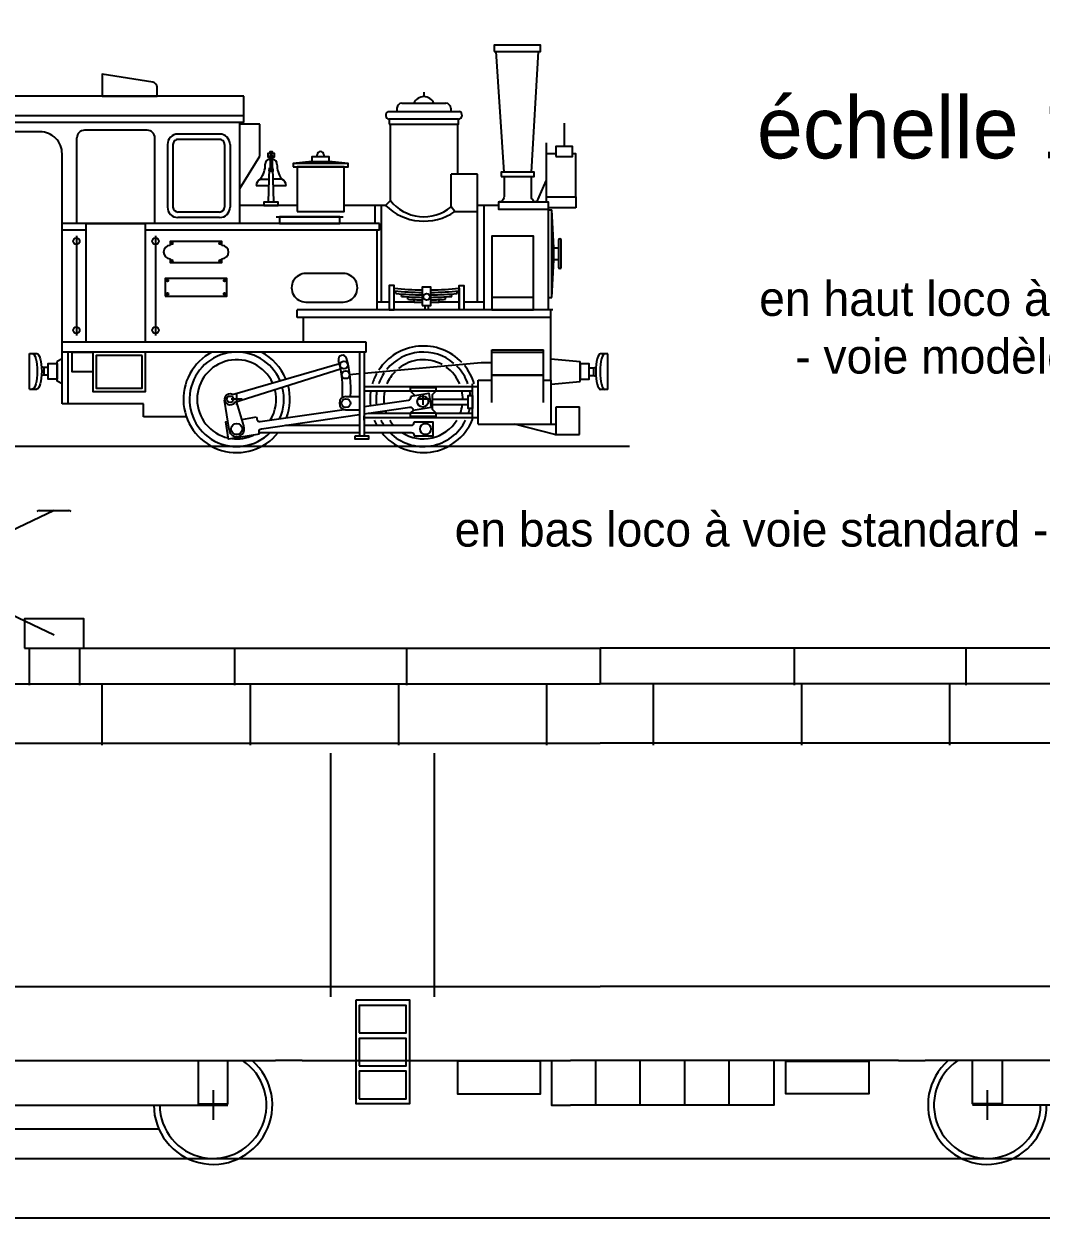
# Model space of a CAD drawing. Extents: x -9190 to 21925, y -3698 to 11555.
# Drawn here: x 19556.3 to 19968.1, y 4460 to 4943.2 of the extents above; entities that cross this region are included whole.
import ezdxf

# ---------------------------------------------------------------- set-up
doc = ezdxf.new("R2010")
doc.units = 0
doc.layers.get('0').update_dxf_attribs({"linetype": 'CONTINUOUS'})

msp = doc.modelspace()

# ---------------------------------------------------------------- linework, layer by layer
for p, q in [((19750.65, 4883.2), (19747.54, 4932.02)), ((19761.76, 4883.2), (19764.56, 4932.02)), ((19718.21, 4915.58), (19718.21, 4913.8)), ((19645.32, 4913.98), (19540.43, 4913.98)), ((19645.32, 4903.33), (19645.32, 4913.98)), ((19709.32, 4911.13), (19727.09, 4911.13)), ((19645.32, 4906), (19540.43, 4905.98)), ((19703.76, 4907.8), (19732.65, 4907.8)), ((19707.32, 4909.13), (19707.32, 4907.8)), ((19707.32, 4909.13), (19707.32, 4909.13)), ((19729.09, 4909.13), (19729.09, 4907.8)), ((19645.32, 4903.33), (19540.43, 4903.32)), ((19606.21, 4900.22), (19580.87, 4900.21)), ((19643.76, 4862.44), (19643.76, 4903.33)), ((19651.76, 4902.66), (19643.76, 4902.65)), ((19651.76, 4889.77), (19651.76, 4902.66)), ((19774.97, 4903.08), (19774.97, 4893.63)), ((19562.87, 4899.55), (19544.31, 4899.54)), ((19577.76, 4862.43), (19577.76, 4897.1)), ((19609.32, 4862.43), (19609.32, 4897.1)), ((19635.54, 4898.67), (19618.65, 4898.66)), ((19635.54, 4896.44), (19618.65, 4896.44)), ((19571.76, 4789.54), (19571.76, 4890.66)), ((19614.43, 4894.44), (19614.43, 4869.11)), ((19616.65, 4894.44), (19616.65, 4869.11)), ((19637.54, 4894.44), (19637.54, 4869.11)), ((19639.76, 4894.44), (19639.76, 4869.11)), ((19767.76, 4895.13), (19767.76, 4871.13)), ((19643.76, 4876.65), (19651.76, 4889.77)), ((19655.92, 4889.96), (19655.92, 4884.93)), ((19656.81, 4889.96), (19656.81, 4884.93)), ((19672.92, 4887.6), (19665.32, 4886.69)), ((19675.04, 4889.38), (19675.04, 4890.27)), ((19677.71, 4890.27), (19677.71, 4889.38)), ((19687.54, 4886.69), (19679.93, 4887.6)), ((19655.26, 4871.13), (19655.7, 4884.93)), ((19655.7, 4884.93), (19657.03, 4884.93)), ((19657.48, 4871.13), (19657.03, 4884.93)), ((19729.21, 4869.16), (19729.21, 4882.42)), ((19739.98, 4882.42), (19729.21, 4882.42)), ((19739.98, 4867.3), (19739.98, 4882.42)), ((19650.33, 4877.81), (19655.47, 4877.81)), ((19652.09, 4880.46), (19655.56, 4880.46)), ((19660.65, 4880.46), (19657.18, 4880.46)), ((19657.26, 4877.81), (19662.4, 4877.81)), ((19763.98, 4871.13), (19767.76, 4879.78)), ((19702.65, 4869.8), (19704.65, 4871.8)), ((19748.43, 4871.13), (19748.43, 4868.27)), ((19779.76, 4873.27), (19779.76, 4868.83)), ((19635.54, 4867.11), (19618.65, 4867.11)), ((19666.87, 4869.8), (19643.76, 4869.8)), ((19702.65, 4869.8), (19685.98, 4869.8)), ((19698.44, 4862.45), (19698.44, 4869.8)), ((19701.11, 4830.69), (19701.11, 4869.8)), ((19730.75, 4867.3), (19729.21, 4869.16)), ((19730.75, 4867.3), (19739.98, 4867.3)), ((19739.98, 4830.69), (19739.98, 4869.8)), ((19748.43, 4869.8), (19739.98, 4869.8)), ((19742.65, 4827.57), (19742.65, 4869.8)), ((19768.65, 4830.69), (19768.65, 4869.8)), ((19779.76, 4868.83), (19768.65, 4868.83)), ((19768.65, 4868.02), (19769.98, 4868.02)), ((19769.98, 4832.47), (19769.98, 4868.02)), ((19770.87, 4852.68), (19769.98, 4868.02)), ((19700.21, 4862.45), (19571.76, 4862.43)), ((19581.54, 4814.43), (19581.54, 4862.43)), ((19581.54, 4862.43), (19605.54, 4862.43)), ((19605.54, 4814.44), (19605.54, 4862.43)), ((19635.54, 4864.89), (19618.65, 4864.88)), ((19658.43, 4865.11), (19685.54, 4865.11)), ((19700.21, 4859.79), (19700.21, 4862.45)), ((19581.54, 4859.77), (19571.76, 4859.77)), ((19577.54, 4857.54), (19577.54, 4817.1)), ((19700.21, 4859.79), (19605.54, 4859.77)), ((19609.54, 4857.54), (19609.54, 4817.1)), ((19699.32, 4827.56), (19699.32, 4859.79)), ((19769.98, 4832.47), (19770.87, 4847.8)), ((19685.54, 4842.23), (19670.43, 4842.23)), ((19706.91, 4834.16), (19707.01, 4835.16)), ((19709.15, 4832.96), (19709.23, 4833.96)), ((19711.7, 4831.79), (19711.75, 4832.79)), ((19726.94, 4831.79), (19726.88, 4832.79)), ((19729.48, 4832.96), (19729.4, 4833.96)), ((19731.72, 4834.16), (19731.63, 4835.16)), ((19732.43, 4836.24), (19732.43, 4827.57)), ((19762.65, 4832.47), (19745.76, 4832.47)), ((19768.65, 4832.47), (19769.98, 4832.47)), ((19770.43, 4827.58), (19666.87, 4827.56)), ((19666.87, 4824.45), (19666.87, 4827.56)), ((19670.43, 4830.69), (19685.54, 4830.68)), ((19685.54, 4830.68), (19685.54, 4830.68)), ((19704.21, 4830.69), (19699.32, 4830.69)), ((19714.25, 4830.69), (19706.21, 4830.69)), ((19714.25, 4830.67), (19714.29, 4831.67)), ((19718.65, 4829.35), (19718.65, 4827.57)), ((19719.98, 4829.35), (19719.99, 4827.57)), ((19724.39, 4830.67), (19724.35, 4831.67)), ((19732.43, 4830.69), (19724.38, 4830.69)), ((19742.65, 4830.69), (19734.43, 4830.69)), ((19768.65, 4827.58), (19768.65, 4830.69)), ((19769.54, 4799.11), (19769.54, 4827.58)), ((19769.54, 4824.47), (19666.87, 4824.45)), ((19669.54, 4814.45), (19669.54, 4824.45)), ((19694.87, 4814.45), (19571.76, 4814.43)), ((19694.87, 4810.45), (19694.87, 4814.45)), ((19558.6, 4795.43), (19558.6, 4809.87)), ((19558.6, 4809.87), (19561.49, 4809.87)), ((19694.87, 4810.45), (19571.76, 4810.43)), ((19574.21, 4789.54), (19574.21, 4810.43)), ((19692.21, 4810.45), (19692.21, 4776.53)), ((19693.98, 4810.45), (19693.98, 4776.53)), ((19745.71, 4789.99), (19745.71, 4811.33)), ((19745.71, 4811.33), (19766.6, 4811.33)), ((19745.71, 4810.44), (19766.6, 4810.44)), ((19766.6, 4789.99), (19766.6, 4811.33)), ((19792.65, 4809.78), (19789.76, 4809.78)), ((19792.65, 4795.33), (19792.65, 4809.78)), ((19564.38, 4804.21), (19563.43, 4804.46)), ((19564.38, 4804.21), (19564.38, 4801.1)), ((19566.16, 4804.21), (19564.38, 4804.21)), ((19571.76, 4807.68), (19569.71, 4806.65)), ((19569.71, 4798.65), (19569.71, 4806.65)), ((19640.74, 4793.33), (19684, 4805.78)), ((19641.68, 4790.21), (19684.47, 4803.65)), ((19693.98, 4801.93), (19741.37, 4806.23)), ((19741.37, 4806.23), (19745.71, 4806.23)), ((19769.54, 4807.67), (19781.54, 4806.56)), ((19781.54, 4798.56), (19781.54, 4806.56)), ((19785.09, 4804.11), (19786.87, 4804.11)), ((19786.87, 4804.11), (19787.83, 4804.36)), ((19786.87, 4804.11), (19786.87, 4801)), ((19564.38, 4801.1), (19563.43, 4800.84)), ((19566.16, 4801.1), (19564.38, 4801.1)), ((19571.76, 4797.54), (19569.71, 4798.65)), ((19688.1, 4801.39), (19692.21, 4801.76)), ((19740.16, 4781.33), (19740.16, 4799.11)), ((19740.16, 4799.11), (19745.71, 4799.11)), ((19766.6, 4801.11), (19745.71, 4801.11)), ((19745.71, 4801.11), (19766.6, 4801.11)), ((19766.6, 4799.11), (19769.71, 4799.11)), ((19769.71, 4781.33), (19769.71, 4799.11)), ((19769.71, 4797.45), (19781.54, 4798.56)), ((19785.09, 4801), (19786.87, 4801)), ((19786.87, 4801), (19787.83, 4800.75)), ((19558.6, 4795.43), (19561.49, 4795.43)), ((19693.98, 4796.53), (19740.16, 4796.53)), ((19693.98, 4794.76), (19712.83, 4794.76)), ((19723.09, 4794.76), (19737.94, 4794.76)), ((19737.94, 4782.89), (19737.94, 4797.56)), ((19792.65, 4795.33), (19789.76, 4795.33)), ((19604.65, 4789.55), (19571.76, 4789.54)), ((19604.65, 4784.22), (19604.65, 4789.55)), ((19639.33, 4779.11), (19637.56, 4791.01)), ((19644.65, 4791.33), (19640.21, 4791.33)), ((19642.43, 4789.11), (19642.43, 4793.56)), ((19645.3, 4780.53), (19642.43, 4790.06)), ((19686.68, 4792.43), (19692.21, 4792.43)), ((19720.21, 4791.33), (19715.76, 4791.33)), ((19717.98, 4789.11), (19717.98, 4793.56)), ((19622.08, 4784.22), (19604.65, 4784.22)), ((19650.51, 4784.18), (19650.61, 4783.56)), ((19686.68, 4787.1), (19692.21, 4787.1)), ((19693.98, 4782.89), (19693.98, 4784.67)), ((19695.62, 4785.69), (19712.83, 4785.69)), ((19723.09, 4785.69), (19737.94, 4785.69)), ((19771.71, 4777.11), (19771.71, 4788.22)), ((19771.71, 4788.22), (19781.27, 4788.22)), ((19781.27, 4777.11), (19781.27, 4788.22)), ((19693.98, 4783.91), (19740.16, 4783.91)), ((19740.16, 4781.33), (19771.27, 4781.33)), ((19771.27, 4777.11), (19754.94, 4781.33)), ((19651.61, 4777.22), (19651.52, 4777.8)), ((19771.27, 4777.11), (19781.27, 4777.11)), ((19568.49, 4746.34), (19515.43, 4721.11)), ((19562.49, 4746.34), (19574.49, 4746.34)), ((19568.49, 4695.87), (19515.43, 4721.11)), ((19556.54, 4690.56), (19789.58, 4690.56)), ((19558.46, 4690.27), (19558.46, 4675.69)), ((19578.74, 4690.27), (19578.74, 4675.69)), ((19641.57, 4690.27), (19641.57, 4675.69)), ((19711.11, 4690.27), (19711.11, 4675.69)), ((20022.61, 4690.56), (19789.58, 4690.56)), ((19789.58, 4690.27), (19789.58, 4676.16)), ((19868.05, 4690.27), (19868.05, 4675.69)), ((19937.58, 4690.27), (19937.58, 4675.69)), ((19481.23, 4676.16), (19789.58, 4676.16)), ((19588.01, 4651.38), (19588.01, 4676.11)), ((19648.01, 4651.38), (19648.01, 4676.11)), ((19708.01, 4651.38), (19708.01, 4676.11)), ((19768.01, 4651.38), (19768.01, 4676.11)), ((20097.93, 4676.16), (19789.58, 4676.16)), ((19811.15, 4651.38), (19811.15, 4676.11)), ((19871.15, 4651.38), (19871.15, 4676.11)), ((19931.15, 4651.38), (19931.15, 4676.11)), ((19489.73, 4652.16), (19789.58, 4652.16)), ((20089.43, 4652.16), (19789.58, 4652.16)), ((19680.57, 4549.5), (19680.57, 4648.16)), ((19722.57, 4549.5), (19722.57, 4648.16)), ((19387.58, 4553.76), (19789.58, 4553.76)), ((20191.58, 4553.76), (19789.58, 4553.76)), ((19481.68, 4523.76), (19658.08, 4523.76)), ((19668.88, 4523.76), (19658.08, 4523.76)), ((19668.88, 4523.76), (19777.58, 4523.76)), ((19910.28, 4523.76), (19777.58, 4523.76)), ((19787.81, 4505.56), (19787.81, 4523.85)), ((19805.81, 4505.56), (19805.81, 4523.85)), ((19823.81, 4505.56), (19823.81, 4523.85)), ((19841.81, 4505.56), (19841.81, 4523.85)), ((19910.28, 4523.76), (19921.08, 4523.76)), ((20097.48, 4523.76), (19921.08, 4523.76)), ((19632.88, 4511.76), (19632.88, 4499.76)), ((19946.28, 4511.76), (19946.28, 4499.76)), ((19506.88, 4505.76), (19632.88, 4505.76)), ((19626.88, 4505.76), (19638.88, 4505.76)), ((19952.28, 4505.76), (19940.28, 4505.76)), ((20072.28, 4505.76), (19946.28, 4505.76)), ((19528.87, 4496.16), (19610.88, 4496.16))]:
    msp.add_line(p, q)
at = {"color": 5}
for p, q in [((19801.42, 4772.22), (19290.16, 4772.22)), ((19299.8, 4484.16), (20211.8, 4484.16))]:
    msp.add_line(p, q, dxfattribs=at)
for points in [[(19150, 5315), (20525, 5315), (20525, 4460), (19150, 4460)], [(19746.71, 4932.02), (19765.38, 4932.02), (19765.38, 4934.69), (19746.71, 4934.69)], [(19704.21, 4902.69), (19732.21, 4902.69), (19732.21, 4904.69), (19704.21, 4904.69)], [(19655.81, 4890.77), (19656.92, 4890.77), (19656.92, 4891.44), (19655.81, 4891.44)], [(19771.57, 4889.61), (19778.36, 4889.61), (19778.36, 4893.63), (19771.57, 4893.63)], [(19665.32, 4885.35), (19687.54, 4885.35), (19687.54, 4886.69), (19665.32, 4886.69)], [(19672.82, 4887.6), (19679.93, 4887.6), (19679.93, 4889.38), (19672.82, 4889.38)], [(19666.87, 4867.3), (19685.98, 4867.3), (19685.98, 4885.35), (19666.87, 4885.35)], [(19749.54, 4881.42), (19762.87, 4881.42), (19762.87, 4883.2), (19749.54, 4883.2)], [(19653.48, 4869.8), (19659.26, 4869.8), (19659.26, 4871.13), (19653.48, 4871.13)], [(19659.76, 4862.45), (19684.21, 4862.45), (19684.21, 4865.11), (19659.76, 4865.11)], [(19745.76, 4827.58), (19762.65, 4827.58), (19762.65, 4857.35), (19745.76, 4857.35)], [(19772.65, 4847.8), (19770.87, 4847.8), (19770.87, 4852.68), (19772.65, 4852.68)], [(19613.54, 4833.11), (19638.43, 4833.11), (19638.43, 4840.22), (19613.54, 4840.22)], [(19704.21, 4827.57), (19706.2, 4827.57), (19706.21, 4837.35), (19704.21, 4837.35)], [(19734.43, 4827.57), (19732.43, 4827.57), (19732.43, 4837.35), (19734.43, 4837.35)], [(19717.54, 4829.35), (19721.09, 4829.35), (19721.09, 4836.68), (19717.54, 4836.68)], [(19584.2, 4802.44), (19575.89, 4802.44), (19575.89, 4810.43), (19584.2, 4810.43)], [(19605.54, 4810.44), (19584.2, 4810.44), (19584.2, 4794.44), (19605.54, 4794.44)], [(19604.2, 4809.1), (19585.54, 4809.1), (19585.54, 4795.77), (19604.2, 4795.77)], [(19569.71, 4799.54), (19566.16, 4799.54), (19566.16, 4805.76), (19569.71, 4805.76)], [(19781.54, 4799.44), (19785.09, 4799.44), (19785.09, 4805.67), (19781.54, 4805.67)], [(19712.83, 4796.09), (19723.09, 4796.09), (19723.09, 4794.62), (19712.83, 4794.62)], [(19736.16, 4791.24), (19721.63, 4791.24), (19721.63, 4789.2), (19736.16, 4789.2)], [(19737.94, 4787.56), (19736.16, 4787.56), (19736.16, 4792.89), (19737.94, 4792.89)], [(19712.83, 4785.82), (19723.09, 4785.82), (19723.09, 4784.36), (19712.83, 4784.36)], [(19690.43, 4776.53), (19695.76, 4776.53), (19695.76, 4775.2), (19690.43, 4775.2)], [(19556.54, 4690.56), (19580.54, 4690.56), (19580.54, 4702.56), (19556.54, 4702.56)], [(19690.77, 4548.3), (19712.37, 4548.3), (19712.37, 4506.3), (19690.77, 4506.3)], [(19691.97, 4534.96), (19711.08, 4534.96), (19711.08, 4546.08), (19691.97, 4546.08)], [(19691.97, 4521.63), (19711.08, 4521.63), (19711.08, 4532.74), (19691.97, 4532.74)], [(19765.39, 4523.45), (19731.79, 4523.45), (19731.79, 4510.25), (19765.39, 4510.25)], [(19864.76, 4523.45), (19898.36, 4523.45), (19898.36, 4510.25), (19864.76, 4510.25)], [(19691.97, 4508.3), (19711.08, 4508.3), (19711.08, 4519.41), (19691.97, 4519.41)]]:
    msp.add_lwpolyline(points, close=True)
msp.add_lwpolyline([(19587.98, 4913.98), (19610.21, 4913.98), (19610.21, 4917.61, 0.368472), (19608.52, 4919.59), (19587.98, 4922.87)], format="xyb", close=True)
for points in [[(19704.65, 4871.8), (19704.65, 4902.69), (19731.76, 4902.69), (19731.76, 4882.42)], [(19656.81, 4889.44), (19657.7, 4889.44), (19657.7, 4890.77), (19655.03, 4890.77), (19655.03, 4889.44), (19655.92, 4889.44)], [(19771.57, 4890.69), (19767.76, 4890.69), (19767.76, 4873.27), (19779.76, 4873.27), (19779.76, 4890.69), (19778.36, 4890.69)], [(19655.92, 4889.44), (19655.63, 4889.44), (19655.63, 4888.42), (19655.92, 4888.42)], [(19656.81, 4888.42), (19657.1, 4888.42), (19657.1, 4889.44), (19656.81, 4889.44)], [(19636.47, 4853.56), (19636.47, 4855.16), (19615.49, 4855.16), (19615.49, 4853.56)], [(19772.65, 4855.68), (19772.65, 4844.8)], [(19773.76, 4844.8), (19773.76, 4855.68)], [(19615.49, 4848.23), (19615.49, 4846.63), (19636.47, 4846.63), (19636.47, 4848.23)], [(19712.83, 4794.62), (19714.29, 4793.16), (19714.29, 4792.84)], [(19712.95, 4792.63), (19720.19, 4793.78), (19721.11, 4787.98), (19713.87, 4786.83)], [(19723.09, 4794.62), (19721.63, 4793.16), (19721.63, 4787.29), (19723.09, 4785.82)], [(19644.5, 4783.22), (19650.51, 4784.18)], [(19713.87, 4786.86), (19712.83, 4785.82)], [(19651.61, 4777.22), (19639.08, 4775.24), (19637.98, 4782.19), (19638.85, 4782.33)], [(19662.23, 4780.8), (19692.21, 4780.8)], [(19714.29, 4782.27), (19721.81, 4782.27), (19721.81, 4776.4), (19714.29, 4776.4)], [(19651.51, 4777.87), (19692.21, 4777.87)], [(19626.88, 4523.76), (19626.88, 4506.19), (19638.88, 4506.19), (19638.88, 4523.76)], [(19769.83, 4523.76), (19769.83, 4505.76), (19777.58, 4505.76)], [(19859.83, 4523.76), (19859.83, 4505.76), (19777.58, 4505.76)], [(19952.28, 4523.76), (19952.28, 4506.19), (19940.28, 4506.19), (19940.28, 4523.76)]]:
    msp.add_lwpolyline(points)
for points in [[(19750.65, 4881.42), (19750.65, 4873.35, -0.414214), (19748.43, 4871.13), (19748.43, 4871.13), (19748.43, 4868.27), (19768.65, 4868.27), (19768.65, 4871.13), (19748.43, 4871.13)], [(19765.26, 4871.13), (19763.98, 4871.13, -0.414214), (19761.76, 4873.35), (19761.76, 4881.3)], [(19693.98, 4788.38), (19712.02, 4791, 0.414214), (19713, 4792.34), (19712.95, 4792.63)], [(19650.61, 4783.56), (19650.65, 4783.27, 0.414214), (19652, 4782.29), (19685.9, 4787.22)], [(19651.52, 4777.8), (19651.47, 4778.09, -0.414214), (19652.45, 4779.43), (19692.21, 4785.21)], [(19693.98, 4785.45), (19712.48, 4788.1, -0.414214), (19713.82, 4787.12), (19713.87, 4786.83)], [(19693.98, 4780.8), (19713.12, 4780.8, 0.414214), (19714.29, 4781.97), (19714.29, 4782.27)], [(19693.98, 4777.87), (19713.12, 4777.87, -0.414214), (19714.29, 4776.69), (19714.29, 4776.4)]]:
    msp.add_lwpolyline(points, format="xyb")
for centre, radius in [((19656.37, 4883.95), 0.444), ((19577.54, 4855.32), 1.33), ((19609.54, 4855.32), 1.33), ((19616.25, 4854.41), 0.356), ((19635.72, 4854.41), 0.356), ((19616.25, 4847.38), 0.356), ((19635.72, 4847.38), 0.356), ((19614.43, 4839.33), 0.356), ((19637.54, 4839.33), 0.356), ((19614.43, 4834), 0.356), ((19637.54, 4834), 0.356), ((19719.32, 4832.78), 1.33), ((19577.54, 4819.32), 1.33), ((19609.54, 4819.32), 1.33), ((19685.85, 4805.2), 1.56), ((19686.55, 4801.24), 1.56), ((19639.76, 4791.33), 1.33), ((19686.68, 4789.77), 1.78), ((19717.76, 4790.42), 2.22), ((19642.43, 4779.33), 2.22), ((19718.87, 4779.33), 2.22)]:
    msp.add_circle(centre, radius)
for centre, radius, start, end in [((19709.32, 4909.13), 2, 90, 180), ((19718.21, 4909.35), 4.44, 23.5782, 156.4218), ((19727.09, 4909.13), 2, 0, 90), ((19704.37, 4906.3), 1.62, 112.1663, 264.0939), ((19732.04, 4906.3), 1.62, 275.9061, 67.8337), ((19580.87, 4897.1), 3.11, 90.0096, 180), ((19606.21, 4897.1), 3.11, 0, 90.0096), ((19562.87, 4890.66), 8.89, 0, 90.0068), ((19618.65, 4894.44), 4.22, 90.0096, 180.0096), ((19618.65, 4894.44), 2, 90.0096, 180.0096), ((19635.54, 4894.44), 4.22, 0.0096, 90.0096), ((19635.54, 4894.44), 2, 0.0096, 90.0096), ((19656.37, 4889.96), 0.444, 0, 180), ((19676.38, 4890.27), 1.33, 0, 180), ((19644.22, 4886.27), 9.78, 323.5581, 1.4058), ((19655.77, 4886.64), 1.78, 94.4219, 184.2668), ((19656.96, 4886.64), 1.78, 355.7332, 85.5781), ((19668.52, 4886.27), 9.78, 178.5942, 216.4419), ((19656.37, 4883.95), 0.889, 139.8397, 216.4665), ((19656.37, 4883.95), 0.889, 323.5335, 40.1603), ((19653.25, 4877.78), 2.92, 113.5047, 179.5034), ((19659.49, 4877.78), 2.92, 0.4966, 66.4953), ((19718.21, 4882.36), 17.18, 217.9205, 309.7987), ((19618.65, 4869.11), 4.22, 180.0096, 270.0096), ((19618.65, 4869.11), 2, 180.0096, 270.0096), ((19635.54, 4869.11), 4.22, 270.0096, 0.0096), ((19635.54, 4869.11), 2, 270.0096, 0.0096), ((19718.21, 4885.53), 22.12, 225.3223, 304.5346), ((19615.49, 4850.9), 2.67, 90, 270), ((19636.47, 4850.9), 2.67, 270, 90), ((19773.21, 4855.68), 0.556, 0, 180), ((19670.42, 4836.46), 5.77, 89.9356, 270.0644), ((19685.55, 4836.46), 5.77, 269.9545, 90.0455), ((19773.21, 4844.8), 0.556, 180, 0), ((19719.32, 4964.46), 128.89, 264.1615, 269.2097), ((19719.32, 4964.46), 129.89, 264.2066, 269.2158), ((19719.32, 4964.46), 130.89, 264.562, 269.2218), ((19719.32, 4964.46), 131.89, 265.5804, 269.2277), ((19719.32, 4964.46), 128.89, 270.7903, 275.8385), ((19719.32, 4964.46), 129.89, 270.7842, 275.7934), ((19719.32, 4964.46), 130.89, 270.7782, 275.438), ((19719.32, 4964.46), 131.89, 270.7723, 274.4196), ((19719.32, 4964.46), 132.89, 266.7119, 269.2335), ((19719.32, 4964.46), 133.89, 267.8307, 269.2392), ((19719.32, 4964.46), 132.89, 270.7665, 273.2881), ((19719.32, 4964.46), 133.89, 270.7608, 272.1693), ((19642.43, 4791.33), 21.56, 117.5628, 321.3367), ((19642.43, 4791.33), 19.11, 23.2267, 315.1986), ((19642.43, 4791.33), 21.56, 22.4102, 62.4565), ((19685.28, 4807.48), 1.67, 15.4374, 195.4374), ((19717.98, 4791.33), 21.56, 43.4733, 146.9282), ((19717.98, 4791.33), 19.11, 49.5179, 140.8836), ((19642.43, 4791.33), 16, 24.6304, 257.6652), ((19640.02, 4794.98), 45.29, 356.2119, 15.4374), ((19640.02, 4794.98), 48.62, 356.9974, 15.4374), ((19717.98, 4791.33), 16, 61.7619, 128.6397), ((19717.98, 4791.33), 16, 22.8854, 54.6646), ((19717.98, 4791.33), 19.11, 19.0008, 44.7154), ((19717.98, 4791.33), 21.56, 16.7777, 39.542), ((19717.98, 4791.33), 21.56, 150.8596, 163.2223), ((19717.98, 4791.33), 19.11, 145.6862, 160.9992), ((19717.98, 4791.33), 16, 135.737, 157.1146), ((19642.43, 4791.33), 16, 328.0179, 14.4016), ((19642.43, 4791.33), 19.11, 335.5194, 14.8967), ((19642.43, 4791.33), 21.56, 339.6077, 15.1853), ((19717.98, 4791.33), 21.56, 170.8649, 186.5332), ((19717.98, 4791.33), 19.11, 169.6844, 186.3116), ((19717.98, 4791.33), 16, 167.6497, 185.9317), ((19717.98, 4791.33), 16, 359.6817, 12.3503), ((19717.98, 4791.33), 19.11, 4.6688, 10.3156), ((19639.76, 4791.33), 2.22, 63.9054, 329.5927), ((19686.68, 4789.77), 2.67, 90, 270), ((19717.98, 4791.33), 16, 339.3427, 352.3377), ((19717.98, 4791.33), 21.56, 194.5906, 195.1802), ((19717.98, 4791.33), 19.11, 195.4202, 197.1785), ((19717.98, 4791.33), 16, 196.8464, 200.6573), ((19717.98, 4791.33), 19.11, 342.8215, 348.599), ((19642.43, 4779.33), 3.11, 184.1787, 22.6089), ((19717.98, 4791.33), 21.56, 203.0636, 209.2525), ((19717.98, 4791.33), 19.11, 206.2226, 213.4468), ((19717.98, 4791.33), 21.56, 218.6633, 336.9364), ((19717.98, 4791.33), 16, 211.8554, 221.1729), ((19717.98, 4791.33), 19.11, 224.8014, 333.7774), ((19717.98, 4791.33), 16, 237.3165, 328.1446), ((19642.43, 4791.33), 16, 262.8973, 295.1027), ((19562.55, 4744.93), 1.41, 92.0858, 138.3484), ((19574.44, 4744.93), 1.41, 41.6516, 87.9142), ((19632.88, 4505.76), 24, 180, 48.5904), ((19632.88, 4505.76), 21.6, 180, 56.4427), ((19946.28, 4505.76), 24, 131.4096, 0), ((19946.28, 4505.76), 21.6, 123.5573, 0)]:
    msp.add_arc(centre, radius, start, end)
at = {"extrusion": (0, 0, -1)}
for centre in [(19559.71, 4802.65), (19561.49, 4802.65)]:
    msp.add_ellipse(centre, major_axis=(0, -7.22), ratio=0.276923, start_param=3.141593, end_param=6.283185, dxfattribs=at)
for centre in [(19789.76, 4802.56), (19791.54, 4802.56)]:
    msp.add_ellipse(centre, major_axis=(0, -7.22), ratio=0.276923, start_param=3.141593, end_param=6.283185)

# ---------------------------------------------------------------- texts
for s, insert, char_height, width, attachment_point in [('échelle 1:22,5', (19853.03, 4913.81), 25, 309.4068, 1), ('         en haut loco à voie métrique\\P        - voie modèle de 45 mm\\P\\P\\Pen bas loco à voie standard - voie modèle de 64 mm', (19948.14, 4839.08), 14, 735.2155, 2)]:
    msp.add_mtext(s, dxfattribs=dict(insert=insert, char_height=char_height, width=width, attachment_point=attachment_point))

doc.saveas('drawing.dxf')
